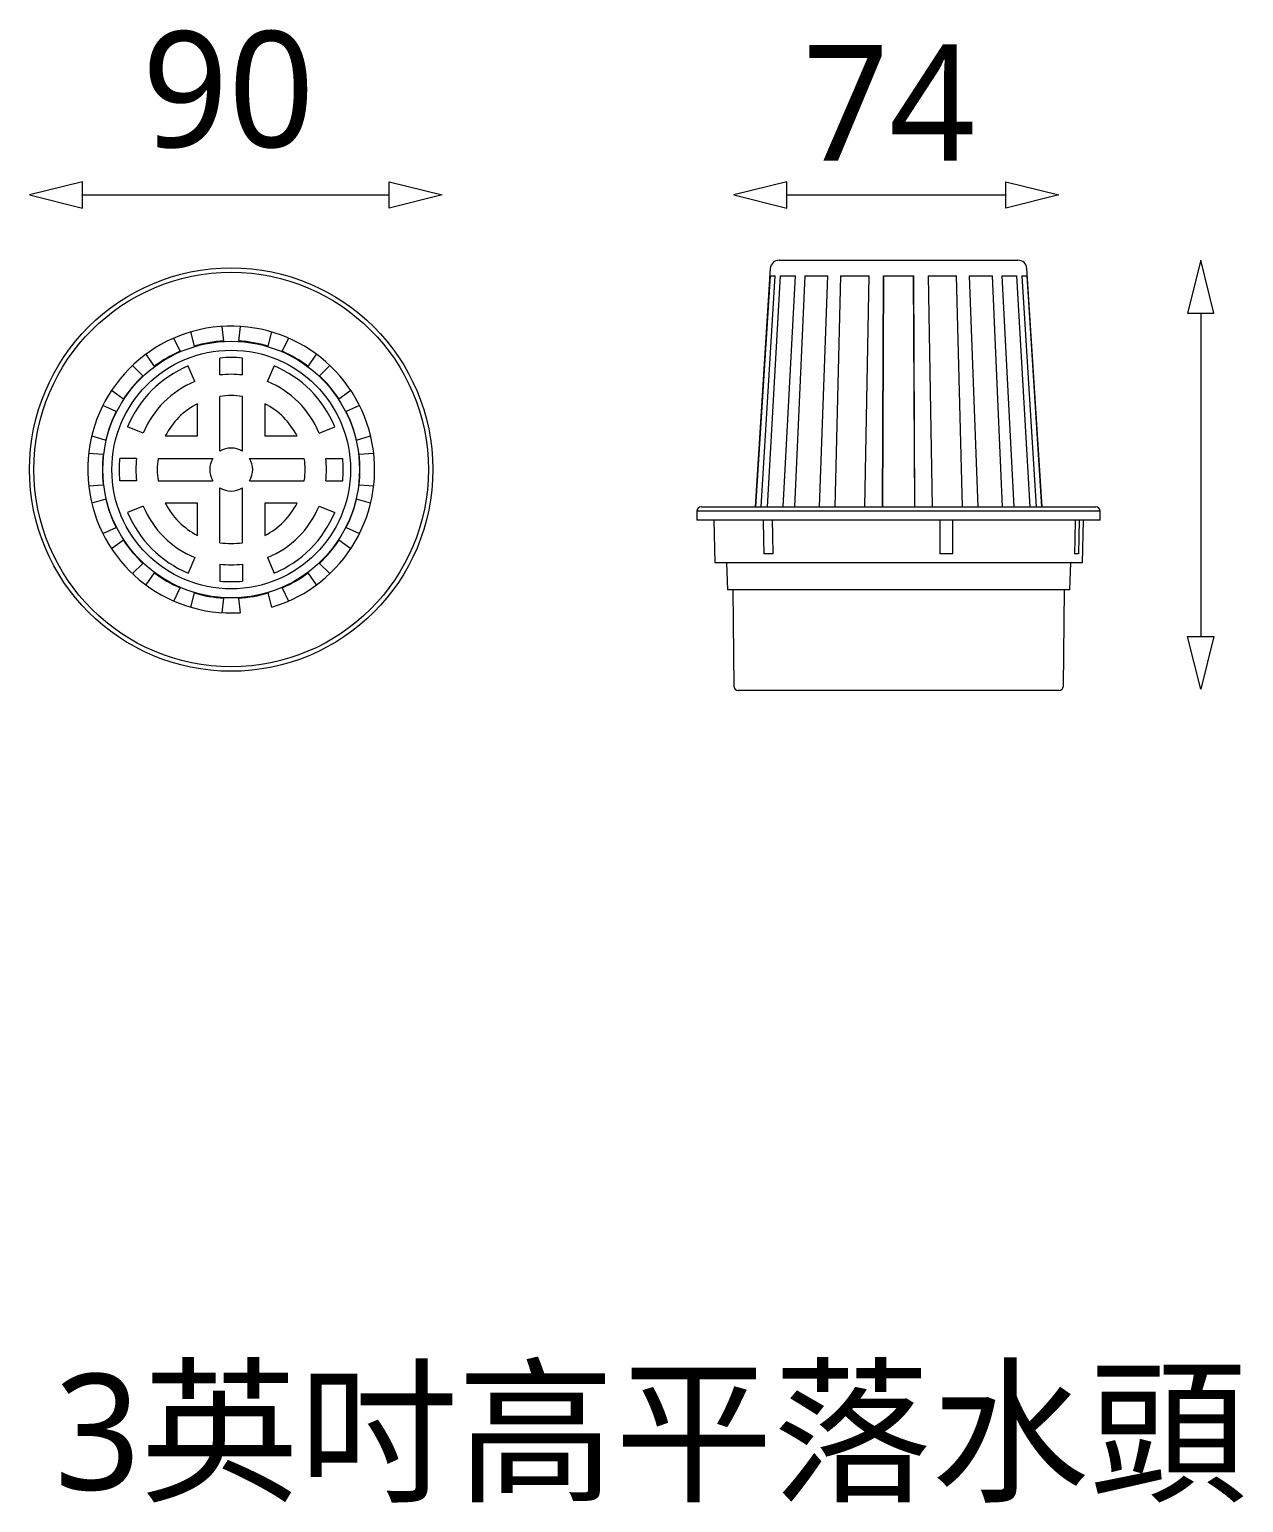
# Model space of a CAD drawing. Header units: millimetres. Extents: x 438 to 4638, y 478 to 3448.
# Drawn here: x 3349.5 to 3559.1, y 2308.9 to 2563.1 of the extents above; entities that cross this region are included whole.
import ezdxf

# ---------------------------------------------------------------- set-up
doc = ezdxf.new("R2010")
doc.units = ezdxf.units.MM
doc.styles.add('微軟正黑體-20', font='Microsoft JhengHei.ttf', dxfattribs={"height": 20})

msp = doc.modelspace()

# ---------------------------------------------------------------- linework, layer by layer
at = {"lineweight": 5}
for p, q in [((3358.6, 2536.84), (3349.47, 2534.58)), ((3358.6, 2532.32), (3358.6, 2536.84)), ((3411.57, 2536.84), (3420.7, 2534.58)), ((3411.57, 2532.32), (3411.57, 2536.84)), ((3480.19, 2536.84), (3471.06, 2534.58)), ((3480.19, 2532.32), (3480.19, 2536.84)), ((3518.05, 2536.84), (3527.18, 2534.58)), ((3518.05, 2532.32), (3518.05, 2536.84)), ((3349.47, 2534.58), (3358.6, 2532.32)), ((3358.6, 2534.58), (3411.57, 2534.58)), ((3420.7, 2534.58), (3411.57, 2532.32)), ((3471.06, 2534.58), (3480.19, 2532.32)), ((3480.19, 2534.58), (3518.05, 2534.58)), ((3527.18, 2534.58), (3518.05, 2532.32)), ((3551.68, 2523.31), (3549.41, 2514.18)), ((3553.94, 2514.18), (3551.68, 2523.31)), ((3549.41, 2514.18), (3553.94, 2514.18)), ((3551.68, 2514.18), (3551.68, 2458.38)), ((3551.68, 2449.25), (3549.41, 2458.38)), ((3549.41, 2458.38), (3553.94, 2458.38)), ((3553.94, 2458.38), (3551.68, 2449.25))]:
    msp.add_line(p, q, dxfattribs=at)
at = {"color": 0, "linetype": 'Continuous', "lineweight": 5}
for p, q in [((3478.91, 2523.31), (3520.11, 2523.31)), ((3477.36, 2521.86), (3474.75, 2480.75)), ((3477.32, 2520.6), (3474.79, 2480.75)), ((3475.76, 2480.75), (3478.23, 2520.6)), ((3479.09, 2520.6), (3476.81, 2480.75)), ((3477.32, 2520.6), (3478.23, 2520.6)), ((3479.09, 2520.6), (3481.7, 2520.6)), ((3479.59, 2480.75), (3481.7, 2520.6)), ((3483.32, 2520.6), (3481.56, 2480.75)), ((3483.32, 2520.6), (3487.32, 2520.6)), ((3485.83, 2480.75), (3487.32, 2520.6)), ((3489.51, 2520.6), (3488.48, 2480.75)), ((3489.51, 2520.6), (3494.41, 2520.6)), ((3493.71, 2480.75), (3494.41, 2520.6)), ((3496.9, 2520.6), (3496.73, 2480.75)), ((3496.74, 2480.75), (3496.92, 2520.6)), ((3496.77, 2485.86), (3496.93, 2520.6)), ((3496.81, 2485.52), (3496.97, 2520.6)), ((3496.9, 2520.6), (3502.12, 2520.6)), ((3502.05, 2520.6), (3502.08, 2512.84)), ((3502.05, 2520.6), (3502.23, 2480.75)), ((3502.29, 2480.75), (3502.12, 2520.6)), ((3504.61, 2520.6), (3509.51, 2520.6)), ((3504.61, 2520.6), (3505.31, 2480.75)), ((3510.54, 2480.75), (3509.51, 2520.6)), ((3511.7, 2520.6), (3515.7, 2520.6)), ((3511.7, 2520.6), (3513.19, 2480.75)), ((3517.46, 2480.75), (3515.7, 2520.6)), ((3517.32, 2520.6), (3519.93, 2520.6)), ((3517.32, 2520.6), (3519.43, 2480.75)), ((3522.21, 2480.75), (3519.93, 2520.6)), ((3520.8, 2520.6), (3521.7, 2520.6)), ((3520.8, 2520.6), (3523.26, 2480.75)), ((3524.27, 2480.75), (3521.66, 2521.86)), ((3524.23, 2480.75), (3521.7, 2520.6)), ((3502.08, 2512.84), (3502.23, 2480.75)), ((3375.51, 2507.59), (3374.4, 2509.87)), ((3377.27, 2510.92), (3377.89, 2508.45)), ((3383.02, 2509.36), (3382.76, 2511.88)), ((3385.82, 2511.88), (3385.55, 2509.36)), ((3390.69, 2508.45), (3391.3, 2510.92)), ((3394.18, 2509.87), (3393.07, 2507.59)), ((3369.05, 2503.35), (3367.23, 2505.12)), ((3369.57, 2507.09), (3370.99, 2504.98)), ((3378, 2502.36), (3376.88, 2505.04)), ((3382.35, 2503.5), (3382.35, 2506.42)), ((3386.22, 2503.5), (3386.22, 2506.42)), ((3390.58, 2502.36), (3391.69, 2505.04)), ((3397.58, 2504.98), (3399, 2507.09)), ((3401.35, 2505.12), (3399.52, 2503.35)), ((3363.65, 2500.85), (3365.7, 2499.36)), ((3382.35, 2490.34), (3382.35, 2499.79)), ((3386.22, 2490.34), (3386.22, 2499.79)), ((3402.87, 2499.36), (3404.93, 2500.85)), ((3364.44, 2497.17), (3362.12, 2498.2)), ((3378.48, 2492.97), (3378.48, 2498.54)), ((3390.09, 2498.54), (3390.09, 2492.97)), ((3406.46, 2498.2), (3404.14, 2497.17)), ((3369.1, 2493.46), (3366.41, 2494.57)), ((3399.48, 2493.46), (3402.16, 2494.57)), ((3360.21, 2492.97), (3362.65, 2492.27)), ((3372.91, 2492.97), (3378.48, 2492.97)), ((3390.09, 2492.97), (3395.66, 2492.97)), ((3405.92, 2492.27), (3408.36, 2492.97)), ((3362.21, 2489.78), (3359.68, 2489.95)), ((3408.89, 2489.95), (3406.36, 2489.78)), ((3367.96, 2489.1), (3365.04, 2489.1)), ((3371.67, 2489.1), (3381.12, 2489.1)), ((3387.46, 2489.1), (3396.91, 2489.1)), ((3400.62, 2489.1), (3403.54, 2489.1)), ((3359.68, 2484.38), (3362.21, 2484.56)), ((3367.96, 2485.23), (3365.04, 2485.23)), ((3371.67, 2485.23), (3381.12, 2485.23)), ((3387.46, 2485.23), (3396.91, 2485.23)), ((3400.62, 2485.23), (3403.54, 2485.23)), ((3406.36, 2484.56), (3408.89, 2484.38)), ((3496.75, 2480.75), (3496.77, 2485.86)), ((3496.79, 2480.75), (3496.81, 2485.52)), ((3362.65, 2482.07), (3360.21, 2481.37)), ((3382.35, 2474.55), (3382.35, 2484)), ((3386.22, 2474.55), (3386.22, 2484)), ((3408.36, 2481.37), (3405.92, 2482.07)), ((3369.1, 2480.88), (3366.41, 2479.77)), ((3378.48, 2481.37), (3372.91, 2481.37)), ((3378.48, 2475.8), (3378.48, 2481.37)), ((3395.66, 2481.37), (3390.09, 2481.37)), ((3390.09, 2481.37), (3390.09, 2475.8)), ((3399.48, 2480.88), (3402.16, 2479.77)), ((3464.69, 2479.98), (3464.69, 2478.43)), ((3534.33, 2479.98), (3464.69, 2479.98)), ((3465.46, 2480.75), (3533.56, 2480.75)), ((3534.33, 2478.43), (3534.33, 2479.98)), ((3362.12, 2476.14), (3364.44, 2477.17)), ((3404.14, 2477.17), (3406.46, 2476.14)), ((3534.33, 2478.43), (3464.69, 2478.43)), ((3467.59, 2478.43), (3467.78, 2471.08)), ((3476.13, 2478.43), (3476.19, 2475.18)), ((3477.82, 2475.87), (3477.77, 2478.43)), ((3506.65, 2478.43), (3506.62, 2475.18)), ((3508.87, 2475.87), (3508.89, 2478.43)), ((3530.02, 2478.43), (3529.94, 2475.18)), ((3530.61, 2472.62), (3530.76, 2478.43)), ((3531.24, 2471.08), (3531.43, 2478.43)), ((3365.7, 2474.98), (3363.65, 2473.49)), ((3404.93, 2473.49), (3402.87, 2474.98)), ((3476.19, 2475.18), (3476.24, 2472.62)), ((3477.88, 2472.62), (3477.82, 2475.87)), ((3506.62, 2475.18), (3506.61, 2472.62)), ((3508.85, 2472.62), (3508.87, 2475.87)), ((3529.94, 2475.18), (3529.87, 2472.62)), ((3378, 2471.98), (3376.88, 2469.3)), ((3390.58, 2471.98), (3391.69, 2469.3)), ((3367.23, 2469.22), (3369.05, 2470.98)), ((3370.99, 2469.36), (3369.57, 2467.25)), ((3382.35, 2470.84), (3382.35, 2467.92)), ((3386.22, 2470.84), (3386.22, 2467.92)), ((3399, 2467.25), (3397.58, 2469.36)), ((3399.52, 2470.98), (3401.35, 2469.22)), ((3531.24, 2471.08), (3467.78, 2471.08)), ((3469.79, 2471.08), (3469.95, 2466.43)), ((3529.07, 2466.43), (3529.23, 2471.08)), ((3374.4, 2464.47), (3375.51, 2466.75)), ((3393.07, 2466.75), (3394.18, 2464.47)), ((3377.89, 2465.88), (3377.27, 2463.42)), ((3382.76, 2462.45), (3383.02, 2464.98)), ((3385.55, 2464.98), (3385.82, 2462.45)), ((3391.3, 2463.42), (3390.69, 2465.88)), ((3529.07, 2466.43), (3469.95, 2466.43)), ((3470.88, 2466.43), (3471.06, 2449.79)), ((3527.96, 2449.79), (3528.14, 2466.43)), ((3527.18, 2449.02), (3471.84, 2449.02))]:
    msp.add_line(p, q, dxfattribs=at)
for radius in [34.82, 34.05, 22.15, 20.6]:
    msp.add_circle((3384.29, 2487.17), radius, dxfattribs=at)
for centre, radius, start, end in [((3478.91, 2521.76), 1.55, 90, 176.3588), ((3520.11, 2521.76), 1.55, 3.6412, 90), ((3384.29, 2487.17), 24.76, 286.4557, 273.5443), ((3384.29, 2487.17), 22.23, 113.2639, 126.7361), ((3384.29, 2487.17), 22.23, 93.2639, 106.7361), ((3384.29, 2487.17), 22.23, 73.2639, 86.7361), ((3384.29, 2487.17), 22.23, 53.2639, 66.7361), ((3384.29, 2487.17), 19.35, 112.5, 157.5), ((3384.29, 2487.17), 19.35, 84.2608, 95.7392), ((3384.29, 2487.17), 19.35, 22.5, 67.5), ((3384.29, 2487.17), 22.23, 133.2639, 146.7361), ((3384.29, 2487.17), 16.44, 112.5, 157.5), ((3384.29, 2487.17), 16.44, 83.2437, 96.7563), ((3384.29, 2487.17), 16.44, 22.5, 67.5), ((3384.29, 2487.17), 22.23, 33.2639, 46.7361), ((3384.29, 2487.17), 12.77, 81.2853, 98.7147), ((3384.29, 2487.17), 22.23, 153.2639, 166.7361), ((3384.29, 2487.17), 12.77, 117.0357, 152.9643), ((3384.29, 2487.17), 12.77, 27.0357, 62.9643), ((3384.29, 2487.17), 22.23, 13.2639, 26.7361), ((3384.29, 2487.17), 22.23, 173.2639, 186.7361), ((3384.29, 2487.17), 3.71, 58.6118, 121.3882), ((3384.29, 2487.17), 22.23, 353.2639, 6.7361), ((3384.29, 2487.17), 19.35, 174.2608, 185.7392), ((3384.29, 2487.17), 16.44, 173.2437, 186.7563), ((3384.29, 2487.17), 12.77, 171.2853, 188.7147), ((3384.29, 2487.17), 3.71, 148.6118, 211.3882), ((3384.29, 2487.17), 3.71, 328.6118, 31.3882), ((3384.29, 2487.17), 12.77, 351.2853, 8.7147), ((3384.29, 2487.17), 16.44, 353.2437, 6.7563), ((3384.29, 2487.17), 19.35, 354.2608, 5.7392), ((3384.29, 2487.17), 22.23, 193.2639, 206.7361), ((3384.29, 2487.17), 3.71, 238.6118, 301.3882), ((3384.29, 2487.17), 22.23, 333.2639, 346.7361), ((3384.29, 2487.17), 19.35, 202.5, 247.5), ((3384.29, 2487.17), 16.44, 202.5, 247.5), ((3384.29, 2487.17), 12.77, 207.0357, 242.9643), ((3384.29, 2487.17), 12.77, 297.0357, 332.9643), ((3384.29, 2487.17), 16.44, 292.5, 337.5), ((3384.29, 2487.17), 19.35, 292.5, 337.5), ((3465.46, 2479.98), 0.774, 90, 180), ((3533.56, 2479.98), 0.774, 0, 90), ((3384.29, 2487.17), 22.23, 213.2639, 226.7361), ((3384.29, 2487.17), 12.77, 261.2853, 278.7147), ((3384.29, 2487.17), 22.23, 313.2639, 326.7361), ((3384.29, 2487.17), 22.23, 233.2639, 246.7361), ((3384.29, 2487.17), 16.44, 263.2437, 276.7563), ((3384.29, 2487.17), 22.23, 293.2639, 306.7361), ((3384.29, 2487.17), 19.35, 264.2608, 275.7392), ((3384.29, 2487.17), 22.23, 253.2639, 266.7361), ((3384.29, 2487.17), 22.23, 273.2639, 286.7361), ((3471.84, 2449.8), 0.774, 180.6366, 270), ((3527.18, 2449.8), 0.774, 270, 359.3634)]:
    msp.add_arc(centre, radius, start, end, dxfattribs=at)
for points in [[(3476.78, 2472.62), (3476.64, 2472.62), (3476.53, 2472.62), (3476.34, 2472.62), (3476.28, 2472.62), (3476.24, 2472.62)], [(3477.88, 2472.62), (3477.68, 2472.62), (3477.48, 2472.62), (3477.11, 2472.62), (3476.93, 2472.62), (3476.78, 2472.62)], [(3507.83, 2472.62), (3507.63, 2472.62), (3507.42, 2472.62), (3507, 2472.62), (3506.8, 2472.62), (3506.61, 2472.62)], [(3508.85, 2472.62), (3508.71, 2472.62), (3508.56, 2472.62), (3508.21, 2472.62), (3508.03, 2472.62), (3507.83, 2472.62)], [(3530.56, 2472.62), (3530.5, 2472.62), (3530.4, 2472.62), (3530.17, 2472.62), (3530.03, 2472.62), (3529.87, 2472.62)]]:
    msp.add_open_spline(points, degree=3, knots=[0, 0, 0, 0, 0.5, 0.5, 1, 1, 1, 1], dxfattribs=at)

# ---------------------------------------------------------------- texts
at = {"lineweight": 5, "style": '微軟正黑體-20'}
for s, p in [('90', (3368.89, 2542.83)), ('74', (3482.97, 2540.47))]:
    msp.add_text(s, height=20, dxfattribs=at).set_placement(p)
at = {"lineweight": 5, "insert": (3456.73, 2319.97), "char_height": 20, "width": 199.0121, "attachment_point": 5, "style": '微軟正黑體-20'}
msp.add_mtext('3英吋高平落水頭', dxfattribs=at)

doc.saveas('drawing.dxf')
